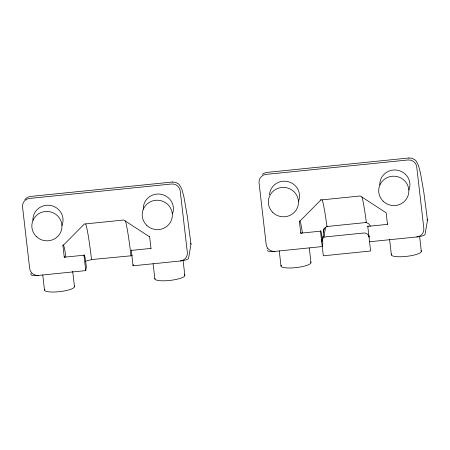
<?xml version="1.0" encoding="UTF-8"?>
<svg xmlns="http://www.w3.org/2000/svg" width="450" height="450" viewBox="0 0 450 450"><rect width="100%" height="100%" fill="white"/><g stroke="black" fill="none" stroke-linecap="round" stroke-linejoin="round"><path stroke-width="0.67" d="M31.106 273.088L30.87 274.444A7.937 1.732 -6.6 0 0 38.453 275.411L85.753 270.608L86.366 267.058A15.879 0.99 84.2 0 0 83.97 255.212L64.26 257.214L62.921 245.666A27.787 1.738 84.2 0 1 63.118 245.042M172.209 182.036L175.528 182.306L178.509 183.921L179.606 185.018L181.879 189.248L183.904 196.808L187.301 216.141L190.991 244.226L188.544 258.412A7.937 1.732 -6.6 0 1 180.354 260.989L133.054 265.798L133.256 264.617M322.307 238.562L321.722 241.948A4.764 4.641 9.8 0 1 325.918 236.846L363.757 232.999A4.764 4.641 9.8 0 1 369.022 237.139L369.242 235.868M321.998 237.218L323.966 236.666A44.331 2.768 84.2 0 0 323.421 232.104L324.017 228.667M323.966 236.666L325.322 228.831A79.397 4.961 84.2 0 0 325.142 227.295M323.421 232.104C323.151 229.725 324.821 227.492 326.936 226.564A4.669 4.252 2.1 0 1 327.718 226.429L327.797 225.973M408.713 157.995L412.037 158.265L415.018 159.885L416.115 160.976L418.387 165.206L420.412 172.766L423.804 192.099L427.5 220.191L425.048 234.377A7.937 1.732 -6.6 0 1 416.858 236.947L369.557 241.757M24.756 199.541L27.349 197.364L30.308 196.459L172.451 182.014M62.921 245.666L84.347 224.021L123.761 220.011L149.642 236.852L150.981 248.4L131.271 250.403L133.054 265.798M301.309 233.46A15.879 0.99 84.2 0 0 300.763 233.173L299.43 221.625L320.85 199.98A47.638 2.976 84.2 0 1 321.007 199.305M262.35 174.403L263.858 173.323L266.811 172.417L408.96 157.972M85.59 261.231L91.53 259.566L132.334 255.684M320.85 199.98L360.27 195.975L386.145 212.811L387.484 224.359L367.774 226.361L370.626 250.993L323.325 255.803L320.473 231.171L300.763 233.173M327.718 226.423L365.558 222.576M267.379 250.403A7.937 1.732 -6.6 0 0 274.956 251.376L322.256 246.566L322.869 243.017A15.879 0.99 84.2 0 0 320.473 231.171M365.558 222.57A4.669 4.258 2.2 0 1 366.356 222.553L368.831 223.875L370.451 226.187M267.154 248.586L267.199 248.934M419.647 236.756L421.324 251.263M389.627 239.704L391.387 254.897M309.279 247.972L310.956 262.479M279.259 250.92L281.014 266.119M183.06 260.106L184.821 275.299M153.118 263.739L154.879 278.938M83.97 255.212L85.753 270.608M72.692 271.322L74.453 286.521M42.75 274.961L44.511 290.16M310.545 261.906A15.086 3.285 -6.6 0 1 296.123 267.593A15.086 3.285 -6.6 0 1 281.363 265.185M420.919 250.689A15.086 3.285 -6.6 0 1 406.491 256.371A15.086 3.285 -6.6 0 1 391.731 253.963M269.449 194.726A15.086 14.693 9.8 0 1 287.736 181.558A15.086 14.693 9.8 0 1 298.569 201.251M379.783 184.871A15.086 14.693 9.8 0 1 397.418 170.201A15.086 14.693 9.8 0 1 408.938 190.035M367.774 226.361A15.879 0.99 84.2 0 1 368.123 226.125M387.484 224.359A15.879 0.99 84.2 0 1 387.664 223.954M322.211 200.025A47.638 2.976 84.2 0 1 326.936 226.564M299.43 221.625A27.787 1.738 84.2 0 1 302.406 232.948M361.946 196.976A47.638 2.976 84.2 0 1 366.356 222.559M416.858 236.947A7.937 7.734 9.8 0 0 423.849 228.448L416.723 166.871A7.937 7.734 9.8 0 0 407.947 159.975L266.04 174.398A7.937 7.734 9.8 0 0 259.048 182.897L266.181 244.479A7.937 7.734 9.8 0 0 274.956 251.376M426.853 219.499A7.937 1.732 -6.6 0 1 427.5 220.191M74.042 285.947A15.086 3.285 -6.6 0 1 59.614 291.634A15.086 3.285 -6.6 0 1 44.859 289.226M184.41 274.731A15.086 3.285 -6.6 0 1 170.679 280.333A15.086 3.285 -6.6 0 1 154.986 278.336M32.918 220.404A15.086 14.693 9.8 0 1 50.574 205.464A15.086 14.693 9.8 0 1 61.937 225.602M143.286 209.183A15.086 14.693 9.8 0 1 160.526 194.181A15.086 14.693 9.8 0 1 172.603 213.615M85.674 223.976A47.638 2.976 84.2 0 1 91.53 259.566M125.398 220.882A47.638 2.976 84.2 0 1 130.95 255.561M131.271 250.403A15.879 0.99 84.2 0 1 131.709 250.386M150.981 248.4A15.879 0.99 84.2 0 1 151.031 248.175M149.642 236.852A27.787 1.738 84.2 0 1 149.732 236.464M63.242 244.963A27.787 1.738 84.2 0 1 65.903 256.989M64.26 257.214A15.879 0.99 84.2 0 1 64.704 257.197M180.354 260.989A7.937 7.734 9.8 0 0 187.346 252.489L180.214 190.912A7.937 7.734 9.8 0 0 171.439 184.016L29.537 198.439A7.937 7.734 9.8 0 0 22.545 206.938L29.677 268.515A7.937 7.734 9.8 0 0 38.453 275.411M190.344 243.54A7.937 1.732 -6.6 0 1 190.991 244.226M272.722 212.372A15.086 14.693 9.8 0 0 297.962 206.061A15.086 14.693 9.8 0 0 279.546 187.847A15.086 14.693 9.8 0 0 272.722 212.372M383.096 201.156A15.086 14.693 9.8 0 0 408.33 194.844A15.086 14.693 9.8 0 0 389.919 176.631A15.086 14.693 9.8 0 0 383.096 201.156M36.219 236.413A15.086 14.693 9.8 0 0 61.459 230.102A15.086 14.693 9.8 0 0 43.042 211.888A15.086 14.693 9.8 0 0 36.219 236.413M146.588 225.197A15.086 14.693 9.8 0 0 171.827 218.886A15.086 14.693 9.8 0 0 153.411 200.672A15.086 14.693 9.8 0 0 146.588 225.197"/></g></svg>
